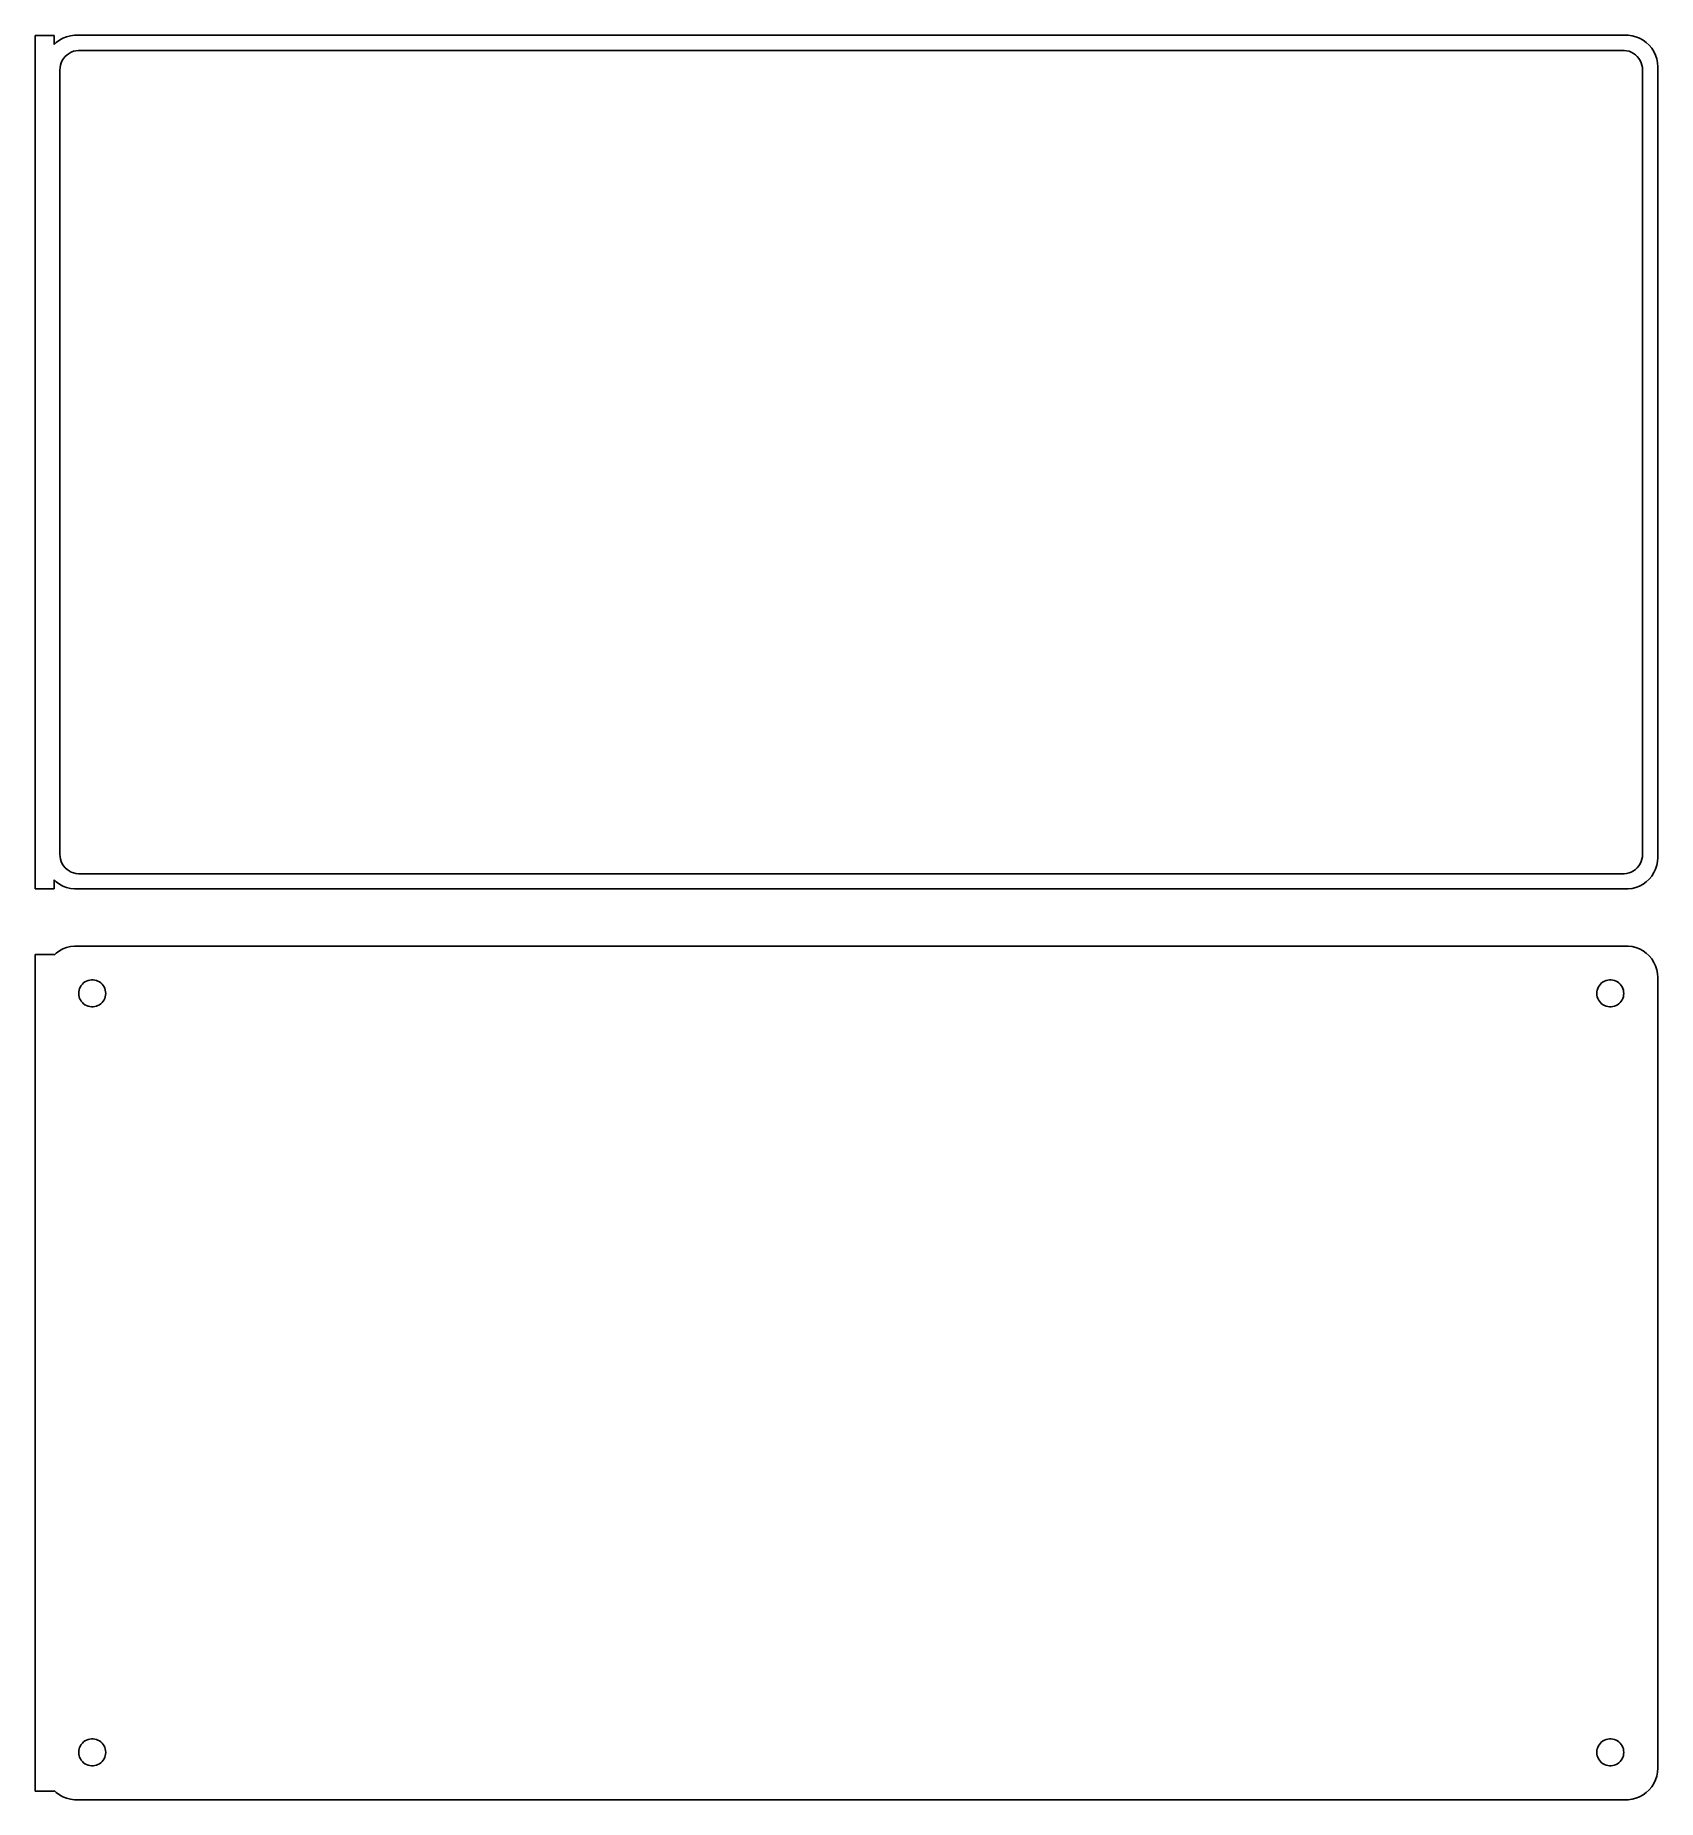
# Model space of a CAD drawing. Header units: metres. Extents: x -129 to 128, y 221 to 499.
import ezdxf

# ---------------------------------------------------------------- set-up
doc = ezdxf.new("R2010")
doc.units = ezdxf.units.M

msp = doc.modelspace()

# ---------------------------------------------------------------- linework, layer by layer
for p, q in [((-126, 499.479), (-129, 499.479)), ((-129, 499.479), (-129, 364.521)), ((-126, 498.059), (-126, 499.479)), ((-123.437, 499.411), (-124.045, 499.255)), ((-122.814, 499.49), (-123.437, 499.411)), ((122.814, 499.49), (-122.814, 499.49)), ((123.437, 499.411), (122.814, 499.49)), ((124.045, 499.255), (123.437, 499.411)), ((-125.687, 498.353), (-126, 498.059)), ((-125.179, 498.722), (-125.687, 498.353)), ((-124.629, 499.024), (-125.179, 498.722)), ((-124.045, 499.255), (-124.629, 499.024)), ((-123.984, 496.399), (-123.668, 496.628)), ((-123.668, 496.628), (-123.325, 496.817)), ((-123.325, 496.817), (-122.962, 496.961)), ((-122.962, 496.961), (-122.583, 497.058)), ((-122.583, 497.058), (-122.195, 497.107)), ((-122.195, 497.107), (122.195, 497.107)), ((122.195, 497.107), (122.583, 497.058)), ((122.583, 497.058), (122.962, 496.961)), ((122.962, 496.961), (123.325, 496.817)), ((123.325, 496.817), (123.668, 496.628)), ((123.668, 496.628), (123.984, 496.399)), ((124.629, 499.024), (124.045, 499.255)), ((125.179, 498.722), (124.629, 499.024)), ((125.687, 498.353), (125.179, 498.722)), ((126.145, 497.923), (125.687, 498.353)), ((126.545, 497.439), (126.145, 497.923)), ((126.882, 496.909), (126.545, 497.439)), ((127.149, 496.341), (126.882, 496.909)), ((-125.113, 494), (-125.088, 494.39)), ((-125.113, 370), (-125.113, 494)), ((-125.088, 494.39), (-125.015, 494.774)), ((-125.015, 494.774), (-124.894, 495.146)), ((-124.894, 495.146), (-124.728, 495.5)), ((-124.728, 495.5), (-124.518, 495.83)), ((-124.518, 495.83), (-124.269, 496.131)), ((-124.269, 496.131), (-123.984, 496.399)), ((123.984, 496.399), (124.269, 496.131)), ((124.269, 496.131), (124.518, 495.83)), ((124.518, 495.83), (124.728, 495.5)), ((124.728, 495.5), (124.894, 495.146)), ((124.894, 495.146), (125.015, 494.774)), ((125.015, 494.774), (125.088, 494.39)), ((125.088, 494.39), (125.113, 494)), ((125.113, 494), (125.113, 370)), ((127.343, 495.743), (127.149, 496.341)), ((127.461, 495.127), (127.343, 495.743)), ((127.5, 494.5), (127.461, 495.127)), ((127.5, 369.5), (127.5, 494.5)), ((-125.088, 369.61), (-125.113, 370)), ((-125.015, 369.226), (-125.088, 369.61)), ((-124.894, 368.854), (-125.015, 369.226)), ((-124.728, 368.5), (-124.894, 368.854)), ((-124.518, 368.17), (-124.728, 368.5)), ((124.728, 368.5), (124.518, 368.17)), ((124.894, 368.854), (124.728, 368.5)), ((125.015, 369.226), (124.894, 368.854)), ((125.088, 369.61), (125.015, 369.226)), ((125.113, 370), (125.088, 369.61)), ((127.149, 367.659), (127.343, 368.257)), ((127.343, 368.257), (127.461, 368.873)), ((127.461, 368.873), (127.5, 369.5)), ((-126, 364.521), (-126, 365.941)), ((-126, 365.941), (-125.687, 365.647)), ((-125.687, 365.647), (-125.179, 365.278)), ((-124.269, 367.869), (-124.518, 368.17)), ((-123.984, 367.601), (-124.269, 367.869)), ((-123.668, 367.372), (-123.984, 367.601)), ((-123.325, 367.183), (-123.668, 367.372)), ((-122.962, 367.039), (-123.325, 367.183)), ((-122.583, 366.942), (-122.962, 367.039)), ((-122.195, 366.893), (-122.583, 366.942)), ((122.195, 366.893), (-122.195, 366.893)), ((122.583, 366.942), (122.195, 366.893)), ((122.962, 367.039), (122.583, 366.942)), ((123.325, 367.183), (122.962, 367.039)), ((123.668, 367.372), (123.325, 367.183)), ((123.984, 367.601), (123.668, 367.372)), ((124.269, 367.869), (123.984, 367.601)), ((124.518, 368.17), (124.269, 367.869)), ((125.179, 365.278), (125.687, 365.647)), ((125.687, 365.647), (126.145, 366.077)), ((126.145, 366.077), (126.545, 366.561)), ((126.545, 366.561), (126.882, 367.091)), ((126.882, 367.091), (127.149, 367.659)), ((-129, 364.521), (-126, 364.521)), ((-125.179, 365.278), (-124.629, 364.976)), ((-124.629, 364.976), (-124.045, 364.745)), ((-124.045, 364.745), (-123.437, 364.589)), ((-123.437, 364.589), (-122.814, 364.51)), ((-122.814, 364.51), (122.814, 364.51)), ((122.814, 364.51), (123.437, 364.589)), ((123.437, 364.589), (124.045, 364.745)), ((124.045, 364.745), (124.629, 364.976)), ((124.629, 364.976), (125.179, 365.278)), ((-125.687, 354.353), (-126, 354.059)), ((-125.179, 354.722), (-125.687, 354.353)), ((-124.629, 355.024), (-125.179, 354.722)), ((-124.045, 355.255), (-124.629, 355.024)), ((-123.437, 355.411), (-124.045, 355.255)), ((-122.814, 355.49), (-123.437, 355.411)), ((122.814, 355.49), (-122.814, 355.49)), ((123.437, 355.411), (122.814, 355.49)), ((124.045, 355.255), (123.437, 355.411)), ((124.629, 355.024), (124.045, 355.255)), ((125.179, 354.722), (124.629, 355.024)), ((125.687, 354.353), (125.179, 354.722)), ((126.145, 353.923), (125.687, 354.353)), ((-126, 354.153), (-129, 354.153)), ((-129, 354.153), (-129, 221.847)), ((-126, 354.059), (-126, 354.153)), ((126.545, 353.439), (126.145, 353.923)), ((126.882, 352.909), (126.545, 353.439)), ((127.149, 352.341), (126.882, 352.909)), ((127.343, 351.743), (127.149, 352.341)), ((127.461, 351.127), (127.343, 351.743)), ((-122.068, 348.531), (-121.985, 348.786)), ((-121.985, 348.786), (-121.871, 349.029)), ((-121.871, 349.029), (-121.727, 349.255)), ((-121.727, 349.255), (-121.557, 349.462)), ((-121.557, 349.462), (-121.361, 349.645)), ((-121.361, 349.645), (-121.144, 349.803)), ((-121.144, 349.803), (-120.909, 349.932)), ((-120.909, 349.932), (-120.66, 350.031)), ((-120.66, 350.031), (-120.4, 350.097)), ((-120.4, 350.097), (-120.134, 350.131)), ((-120.134, 350.131), (-119.866, 350.131)), ((-119.866, 350.131), (-119.6, 350.097)), ((-119.6, 350.097), (-119.34, 350.031)), ((-119.34, 350.031), (-119.091, 349.932)), ((-119.091, 349.932), (-118.856, 349.803)), ((-118.856, 349.803), (-118.639, 349.645)), ((-118.639, 349.645), (-118.443, 349.462)), ((-118.443, 349.462), (-118.273, 349.255)), ((-118.273, 349.255), (-118.129, 349.029)), ((-118.129, 349.029), (-118.015, 348.786)), ((-118.015, 348.786), (-117.932, 348.531)), ((117.932, 348.531), (118.015, 348.786)), ((118.015, 348.786), (118.129, 349.029)), ((118.129, 349.029), (118.273, 349.255)), ((118.273, 349.255), (118.443, 349.462)), ((118.443, 349.462), (118.639, 349.645)), ((118.639, 349.645), (118.856, 349.803)), ((118.856, 349.803), (119.091, 349.932)), ((119.091, 349.932), (119.34, 350.031)), ((119.34, 350.031), (119.6, 350.097)), ((119.6, 350.097), (119.866, 350.131)), ((119.866, 350.131), (120.134, 350.131)), ((120.134, 350.131), (120.4, 350.097)), ((120.4, 350.097), (120.66, 350.031)), ((120.66, 350.031), (120.909, 349.932)), ((120.909, 349.932), (121.144, 349.803)), ((121.144, 349.803), (121.361, 349.645)), ((121.361, 349.645), (121.557, 349.462)), ((121.557, 349.462), (121.727, 349.255)), ((121.727, 349.255), (121.871, 349.029)), ((121.871, 349.029), (121.985, 348.786)), ((121.985, 348.786), (122.068, 348.531)), ((127.5, 350.5), (127.461, 351.127)), ((127.5, 225.5), (127.5, 350.5)), ((-122.135, 348), (-122.118, 348.268)), ((-122.118, 347.732), (-122.135, 348)), ((-122.118, 348.268), (-122.068, 348.531)), ((-122.068, 347.469), (-122.118, 347.732)), ((-121.985, 347.214), (-122.068, 347.469)), ((-121.871, 346.971), (-121.985, 347.214)), ((-121.727, 346.745), (-121.871, 346.971)), ((-121.557, 346.538), (-121.727, 346.745)), ((-121.361, 346.355), (-121.557, 346.538)), ((-121.144, 346.197), (-121.361, 346.355)), ((-120.909, 346.068), (-121.144, 346.197)), ((-120.66, 345.969), (-120.909, 346.068)), ((-120.4, 345.903), (-120.66, 345.969)), ((-119.34, 345.969), (-119.6, 345.903)), ((-119.091, 346.068), (-119.34, 345.969)), ((-118.856, 346.197), (-119.091, 346.068)), ((-118.639, 346.355), (-118.856, 346.197)), ((-118.443, 346.538), (-118.639, 346.355)), ((-118.273, 346.745), (-118.443, 346.538)), ((-118.129, 346.971), (-118.273, 346.745)), ((-118.015, 347.214), (-118.129, 346.971)), ((-117.932, 347.469), (-118.015, 347.214)), ((-117.932, 348.531), (-117.882, 348.268)), ((-117.882, 347.732), (-117.932, 347.469)), ((-117.882, 348.268), (-117.865, 348)), ((-117.865, 348), (-117.882, 347.732)), ((117.865, 348), (117.882, 348.268)), ((117.882, 347.732), (117.865, 348)), ((117.882, 348.268), (117.932, 348.531)), ((117.932, 347.469), (117.882, 347.732)), ((118.015, 347.214), (117.932, 347.469)), ((118.129, 346.971), (118.015, 347.214)), ((118.273, 346.745), (118.129, 346.971)), ((118.443, 346.538), (118.273, 346.745)), ((118.639, 346.355), (118.443, 346.538)), ((118.856, 346.197), (118.639, 346.355)), ((119.091, 346.068), (118.856, 346.197)), ((119.34, 345.969), (119.091, 346.068)), ((119.6, 345.903), (119.34, 345.969)), ((120.66, 345.969), (120.4, 345.903)), ((120.909, 346.068), (120.66, 345.969)), ((121.144, 346.197), (120.909, 346.068)), ((121.361, 346.355), (121.144, 346.197)), ((121.557, 346.538), (121.361, 346.355)), ((121.727, 346.745), (121.557, 346.538)), ((121.871, 346.971), (121.727, 346.745)), ((121.985, 347.214), (121.871, 346.971)), ((122.068, 347.469), (121.985, 347.214)), ((122.068, 348.531), (122.118, 348.268)), ((122.118, 347.732), (122.068, 347.469)), ((122.118, 348.268), (122.135, 348)), ((122.135, 348), (122.118, 347.732)), ((-120.134, 345.869), (-120.4, 345.903)), ((-119.866, 345.869), (-120.134, 345.869)), ((-119.6, 345.903), (-119.866, 345.869)), ((119.866, 345.869), (119.6, 345.903)), ((120.134, 345.869), (119.866, 345.869)), ((120.4, 345.903), (120.134, 345.869)), ((-122.068, 228.531), (-121.985, 228.786)), ((-121.985, 228.786), (-121.871, 229.029)), ((-121.871, 229.029), (-121.727, 229.255)), ((-121.727, 229.255), (-121.557, 229.462)), ((-121.557, 229.462), (-121.361, 229.645)), ((-121.361, 229.645), (-121.144, 229.803)), ((-121.144, 229.803), (-120.909, 229.932)), ((-120.909, 229.932), (-120.66, 230.031)), ((-120.66, 230.031), (-120.4, 230.097)), ((-120.4, 230.097), (-120.134, 230.131)), ((-120.134, 230.131), (-119.866, 230.131)), ((-119.866, 230.131), (-119.6, 230.097)), ((-119.6, 230.097), (-119.34, 230.031)), ((-119.34, 230.031), (-119.091, 229.932)), ((-119.091, 229.932), (-118.856, 229.803)), ((-118.856, 229.803), (-118.639, 229.645)), ((-118.639, 229.645), (-118.443, 229.462)), ((-118.443, 229.462), (-118.273, 229.255)), ((-118.273, 229.255), (-118.129, 229.029)), ((-118.129, 229.029), (-118.015, 228.786)), ((-118.015, 228.786), (-117.932, 228.531)), ((117.932, 228.531), (118.015, 228.786)), ((118.015, 228.786), (118.129, 229.029)), ((118.129, 229.029), (118.273, 229.255)), ((118.273, 229.255), (118.443, 229.462)), ((118.443, 229.462), (118.639, 229.645)), ((118.639, 229.645), (118.856, 229.803)), ((118.856, 229.803), (119.091, 229.932)), ((119.091, 229.932), (119.34, 230.031)), ((119.34, 230.031), (119.6, 230.097)), ((119.6, 230.097), (119.866, 230.131)), ((119.866, 230.131), (120.134, 230.131)), ((120.134, 230.131), (120.4, 230.097)), ((120.4, 230.097), (120.66, 230.031)), ((120.66, 230.031), (120.909, 229.932)), ((120.909, 229.932), (121.144, 229.803)), ((121.144, 229.803), (121.361, 229.645)), ((121.361, 229.645), (121.557, 229.462)), ((121.557, 229.462), (121.727, 229.255)), ((121.727, 229.255), (121.871, 229.029)), ((121.871, 229.029), (121.985, 228.786)), ((121.985, 228.786), (122.068, 228.531)), ((-122.135, 228), (-122.118, 228.268)), ((-122.118, 227.732), (-122.135, 228)), ((-122.118, 228.268), (-122.068, 228.531)), ((-122.068, 227.469), (-122.118, 227.732)), ((-121.985, 227.214), (-122.068, 227.469)), ((-121.871, 226.971), (-121.985, 227.214)), ((-121.727, 226.745), (-121.871, 226.971)), ((-121.557, 226.538), (-121.727, 226.745)), ((-121.361, 226.355), (-121.557, 226.538)), ((-121.144, 226.197), (-121.361, 226.355)), ((-120.909, 226.068), (-121.144, 226.197)), ((-120.66, 225.969), (-120.909, 226.068)), ((-119.091, 226.068), (-119.34, 225.969)), ((-118.856, 226.197), (-119.091, 226.068)), ((-118.639, 226.355), (-118.856, 226.197)), ((-118.443, 226.538), (-118.639, 226.355)), ((-118.273, 226.745), (-118.443, 226.538)), ((-118.129, 226.971), (-118.273, 226.745)), ((-118.015, 227.214), (-118.129, 226.971)), ((-117.932, 227.469), (-118.015, 227.214)), ((-117.932, 228.531), (-117.882, 228.268)), ((-117.882, 227.732), (-117.932, 227.469)), ((-117.882, 228.268), (-117.865, 228)), ((-117.865, 228), (-117.882, 227.732)), ((117.865, 228), (117.882, 228.268)), ((117.882, 227.732), (117.865, 228)), ((117.882, 228.268), (117.932, 228.531)), ((117.932, 227.469), (117.882, 227.732)), ((118.015, 227.214), (117.932, 227.469)), ((118.129, 226.971), (118.015, 227.214)), ((118.273, 226.745), (118.129, 226.971)), ((118.443, 226.538), (118.273, 226.745)), ((118.639, 226.355), (118.443, 226.538)), ((118.856, 226.197), (118.639, 226.355)), ((119.091, 226.068), (118.856, 226.197)), ((119.34, 225.969), (119.091, 226.068)), ((120.909, 226.068), (120.66, 225.969)), ((121.144, 226.197), (120.909, 226.068)), ((121.361, 226.355), (121.144, 226.197)), ((121.557, 226.538), (121.361, 226.355)), ((121.727, 226.745), (121.557, 226.538)), ((121.871, 226.971), (121.727, 226.745)), ((121.985, 227.214), (121.871, 226.971)), ((122.068, 227.469), (121.985, 227.214)), ((122.068, 228.531), (122.118, 228.268)), ((122.118, 227.732), (122.068, 227.469)), ((122.118, 228.268), (122.135, 228)), ((122.135, 228), (122.118, 227.732)), ((-120.4, 225.903), (-120.66, 225.969)), ((-120.134, 225.869), (-120.4, 225.903)), ((-119.866, 225.869), (-120.134, 225.869)), ((-119.6, 225.903), (-119.866, 225.869)), ((-119.34, 225.969), (-119.6, 225.903)), ((119.6, 225.903), (119.34, 225.969)), ((119.866, 225.869), (119.6, 225.903)), ((120.134, 225.869), (119.866, 225.869)), ((120.4, 225.903), (120.134, 225.869)), ((120.66, 225.969), (120.4, 225.903)), ((126.882, 223.091), (127.149, 223.659)), ((127.149, 223.659), (127.343, 224.257)), ((127.343, 224.257), (127.461, 224.873)), ((127.461, 224.873), (127.5, 225.5)), ((-129, 221.847), (-126, 221.847)), ((-126, 221.847), (-126, 221.941)), ((-126, 221.941), (-125.687, 221.647)), ((-125.687, 221.647), (-125.179, 221.278)), ((-125.179, 221.278), (-124.629, 220.976)), ((-124.629, 220.976), (-124.045, 220.745)), ((-124.045, 220.745), (-123.437, 220.589)), ((-123.437, 220.589), (-122.814, 220.51)), ((-122.814, 220.51), (122.814, 220.51)), ((122.814, 220.51), (123.437, 220.589)), ((123.437, 220.589), (124.045, 220.745)), ((124.045, 220.745), (124.629, 220.976)), ((124.629, 220.976), (125.179, 221.278)), ((125.179, 221.278), (125.687, 221.647)), ((125.687, 221.647), (126.145, 222.077)), ((126.145, 222.077), (126.545, 222.561)), ((126.545, 222.561), (126.882, 223.091))]:
    msp.add_line(p, q)

doc.saveas('drawing.dxf')
